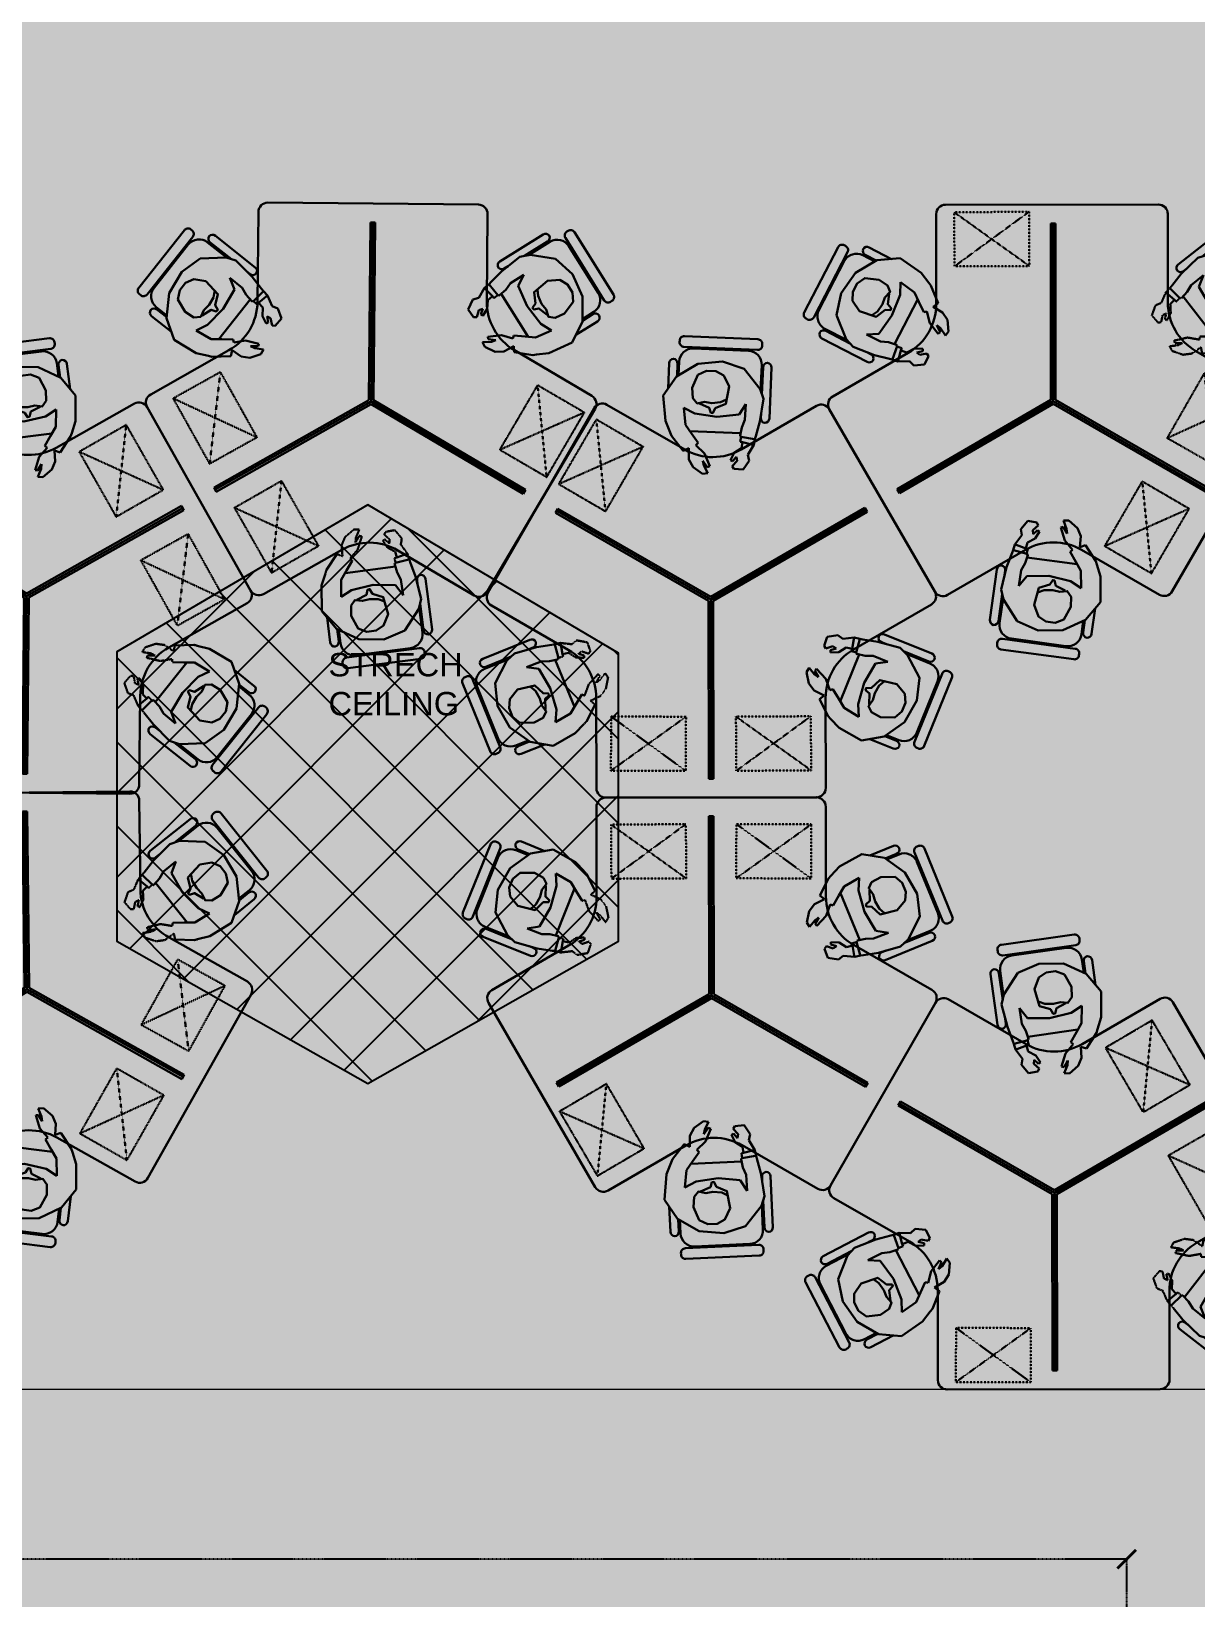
# Model space of a CAD drawing. Header units: millimetres. Extents: x 263321 to 2483465, y 33647 to 614421.
# Drawn here: x 2386855 to 2393075, y 414996 to 423363 of the extents above; entities that cross this region are included whole.
import ezdxf

# ---------------------------------------------------------------- set-up
doc = ezdxf.new("R2010")
doc.units = ezdxf.units.MM
doc.header["$PDMODE"] = 3
for name, pattern in [('( Hidden )', [0.375, 0.25, -0.125]), ('HIDDEN', [0.375, 0.25, -0.125]), ('HIDDEN2', [0.1875, 0.125, -0.0625])]:
    doc.linetypes.add(name, pattern=pattern)
for name, color, linetype, lineweight in [('A-FURN-MODULAR-TABLETOP', 250, 'Continuous', 13), ('FURNITURE', 30, 'Continuous', 5), ('TOA-FL-CPT-1', 8, 'Continuous', 5)]:
    doc.layers.add(name, color=color, linetype=linetype, lineweight=lineweight)
doc.layers.add('CEILING TOA', color=250, linetype='Continuous')
doc.layers.add('FIN WALL GRAPHIC', color=10, linetype='Continuous')
doc.styles.get("Standard").update_dxf_attribs({"font": 'arial.ttf'})
doc.styles.add('TEXT @ 150', font='arial.ttf', dxfattribs={"height": 225})
doc.dimstyles.new('DIM @ 150', dxfattribs={"dimtxt": 225, "dimasz": 100, "dimexe": 1, "dimexo": 0, "dimgap": 0.5, "dimtad": 0, "dimdec": 0, "dimzin": 0, "dimdsep": 46, "dimtxsty": 'TEXT @ 150', "dimblk": 'ARCHTICK', "dimcen": -2, "dimclrd": 8, "dimclre": 8, "dimclrt": 256, "dimadec": 0, "dimazin": 0, "dimtfac": 1, "dimtdec": 0, "dimtofl": 0, "dimtmove": 0, "dimatfit": 3, "dimldrblk": 'OPEN90', "dimfxl": 1, "dimtolj": 1, "dimtzin": 0, "dimlwd": -1, "dimlwe": -1, "dimarcsym": 0})

# ---------------------------------------------------------------- blocks, each defined once
blk = doc.blocks.new('bhguyfjhg')
at = {"layer": 'FURNITURE', "color": 20, "lineweight": 30}
for p, q in [((565286.4, -8857.1), (564312.2, -9419.7)), ((565595, -9291.4), (565354.7, -8875.4)), ((566328.1, -9441.4), (565854.8, -9441.4)), ((564534.1, -9903.8), (564293.9, -9488)), ((566378.1, -10628.9), (566378.1, -9491.4)), ((564534.1, -10203.9), (564293.9, -10619.7)), ((565286.4, -11250.7), (564312.2, -10688)), ((566328.1, -10678.9), (565847.6, -10678.9)), ((565587.8, -10828.8), (565354.7, -11232.4))]:
    blk.add_line(p, q, dxfattribs=at)
at = {"layer": 'FURNITURE', "color": 8, "lineweight": 30, "ltscale": 5}
for p, q in [((565794.3, -8834), (565711, -8940.7)), ((565789.1, -8914.3), (565830.1, -8861.9)), ((565798.4, -8915.3), (565842.7, -8858.6)), ((566219.5, -9050.8), (565910, -8809.1)), ((565945.9, -8845.9), (566178, -9027)), ((564085.9, -9850.4), (564220.1, -9831.9)), ((564059.8, -10326.9), (564006.3, -9937.9)), ((564154.2, -9894.8), (564082.9, -9904.6)), ((564158.1, -9886.2), (564092.1, -9895.3)), ((564020.1, -9987.5), (564060.2, -10279.1)), ((566151.1, -11037, 0), (566088.6, -10916.8, 0)), ((566075.4, -11006.9, 0), (566108.6, -11070.7, 0)), ((566080.1, -10998.8, 0), (566110.9, -11057.9, 0)), ((565777.2, -11333.6, 0), (566125.7, -11152.5, 0)), ((566077.2, -11170, 0), (565816, -11305.7, 0))]:
    blk.add_line(p, q, dxfattribs=at)
at = {"layer": 'FURNITURE', "color": 8, "lineweight": 30}
for p, q in [((565668.9, -8956, 0), (565784.9, -8913.9, 0)), ((565784.9, -8913.9, 0), (565917.4, -8927, 0)), ((565917.4, -8927, 0), (566031.9, -8993.5, 0)), ((565599.1, -9073.6, 0), (565668.9, -8956, 0)), ((566031.9, -8993.5, 0), (566103.8, -9091.4, 0)), ((565583.7, -9139, 0), (565599.1, -9073.6, 0)), ((565720.1, -9073.1, 0), (565674.2, -9153.4, 0)), ((565750, -9133.2, 0), (565720.1, -9073.1, 0)), ((566103.8, -9091.4, 0), (566110, -9229.1, 0)), ((565584.1, -9258.8, 0), (565579.3, -9157.5, 0)), ((565673.6, -9209.2, 0), (565674.2, -9153.4, 0)), ((565835.5, -9216.1, 0), (565750, -9133.2, 0)), ((565673.6, -9209.2, 0), (565672.9, -9270.5, 0)), ((565938.9, -9275, 0), (565835.5, -9216.1, 0)), ((566001.1, -9250.5, 0), (565948.2, -9316.2, 0)), ((566094, -9281.6, 0), (566007.7, -9369.6, 0)), ((566110, -9229.1, 0), (566094, -9281.6, 0)), ((565878.1, -9368.9, 0), (565911.3, -9338.5, 0)), ((565948.2, -9316.2, 0), (565911.3, -9338.5, 0)), ((565944.3, -9420.6, 0), (566007.7, -9369.6, 0)), ((565845.3, -9428.3, 0), (565869, -9405.2, 0)), ((565869, -9405.2, 0), (565860.1, -9396.7, 0)), ((564254.4, -9803.2, 0), (564159.8, -9882.4, 0)), ((564391.2, -9801.9, 0), (564254.4, -9803.2, 0)), ((564455.5, -9821.5, 0), (564391.2, -9801.9, 0)), ((564473.7, -9827, 0), (564455.5, -9821.5, 0)), ((564558.9, -9882, 0), (564473.7, -9827, 0)), ((564159.8, -9882.4, 0), (564104.5, -10003.5, 0)), ((564366.9, -9962.4, 0), (564330, -9906.3, 0)), ((564330, -9906.3, 0), (564422.4, -9907, 0)), ((564471, -9934.5, 0), (564422.4, -9907, 0)), ((564471, -9934.5, 0), (564524.4, -9964.7, 0)), ((564524.4, -9964.7, 0), (564535.2, -9952, 0)), ((564535.2, -9952, 0), (564584.1, -9993.3, 0)), ((564548.5, -9912.3, 0), (564558.9, -9882, 0)), ((564607.2, -9907.7, 0), (564548.5, -9912.3, 0)), ((564650.6, -9925.8, 0), (564607.2, -9907.7, 0)), ((564691.1, -9972.4, 0), (564650.6, -9925.8, 0)), ((564104.5, -10003.5, 0), (564104.5, -10135.9, 0)), ((564395.7, -10077.9, 0), (564366.9, -9962.4, 0)), ((564584.1, -9993.3, 0), (564654.2, -10015.1, 0)), ((564657.3, -10001.7, 0), (564622, -9981.1, 0)), ((564622, -9981.1, 0), (564647.3, -9983.3, 0)), ((564647.3, -9983.3, 0), (564690.5, -10000.8, 0)), ((564654.2, -10015.1, 0), (564657.3, -10001.7, 0)), ((564690.5, -10000.8, 0), (564691.1, -9972.4, 0)), ((564394.6, -10197, 0), (564395.7, -10077.9, 0)), ((564104.5, -10135.9, 0), (564153, -10247.3, 0)), ((564425.6, -10225.7, 0), (564463.4, -10204.9, 0)), ((564506.4, -10191.5, 0), (564463.4, -10204.9, 0)), ((564510.2, -10191.2, 0), (564505.7, -10191.6, 0)), ((564511.6, -10197.2, 0), (564510.2, -10191.2, 0)), ((564539.5, -10189.9, 0), (564511.6, -10197.2, 0)), ((564542.3, -10201.9, 0), (564539.5, -10189.9, 0)), ((564574.2, -10193, 0), (564542.3, -10201.9, 0)), ((564595.4, -10152, 0), (564574.2, -10193, 0)), ((564632.5, -10128, 0), (564595.4, -10152, 0)), ((564617.9, -10161.8, 0), (564639.4, -10138.4, 0)), ((564639.1, -10163.7, 0), (564617.9, -10161.8, 0)), ((564639.4, -10138.4, 0), (564632.5, -10128, 0)), ((564665, -10134.8, 0), (564639.1, -10163.7, 0)), ((564645.1, -10228.5, 0), (564689.2, -10191.5, 0)), ((564679.9, -10142, 0), (564665, -10134.8, 0)), ((564689.2, -10191.5, 0), (564679.9, -10142, 0)), ((564153, -10247.3, 0), (564269, -10321.8, 0)), ((564342.3, -10238.4, 0), (564425.6, -10225.7, 0)), ((564517.8, -10274.8, 0), (564441.9, -10304, 0)), ((564517.8, -10274.8, 0), (564532.5, -10269.1, 0)), ((564532.5, -10269.1, 0), (564562.5, -10260.1, 0)), ((564562.5, -10260.1, 0), (564612.4, -10223.6, 0)), ((564612.4, -10223.6, 0), (564645.1, -10228.5, 0)), ((564269, -10321.8, 0), (564322.4, -10334.3, 0)), ((564322.4, -10334.3, 0), (564441.9, -10304, 0)), ((565679.1, -10630.4, 0), (565701.9, -10613.5, 0)), ((565701.9, -10613.5, 0), (565763.3, -10619.6, 0)), ((565763.3, -10619.6, 0), (565803.1, -10644.6, 0)), ((565718.3, -10655.6, 0), (565679.1, -10630.4, 0)), ((565688.4, -10668.3, 0), (565697.5, -10658, 0)), ((565746.6, -10712.9, 0), (565688.4, -10668.3, 0)), ((565697.5, -10658, 0), (565734.7, -10675, 0)), ((565734.7, -10675, 0), (565718.3, -10655.6, 0)), ((565803.1, -10644.6, 0), (565833.4, -10695.2, 0)), ((565833.4, -10695.2, 0), (565852, -10669.2, 0)), ((565852, -10669.2, 0), (565946.2, -10707, 0)), ((565946.2, -10707, 0), (565961.2, -10718.7, 0)), ((565519.5, -10799, 0), (565524.2, -10741.6, 0)), ((565524.2, -10741.6, 0), (565569.9, -10720.6, 0)), ((565569.9, -10720.6, 0), (565584.4, -10728.6, 0)), ((565584.4, -10728.6, 0), (565575.8, -10766.5, 0)), ((565575.8, -10766.5, 0), (565589.6, -10782.7, 0)), ((565589.6, -10782.7, 0), (565596.3, -10751.6, 0)), ((565596.3, -10751.6, 0), (565608.7, -10751.2, 0)), ((565608.7, -10751.2, 0), (565610.6, -10795.4, 0)), ((565808.6, -10729, 0), (565746.6, -10712.9, 0)), ((565804.5, -10745.1, 0), (565808.6, -10729, 0)), ((565860, -10771.2, 0), (565804.5, -10745.1, 0)), ((565860, -10771.2, 0), (565910.5, -10795, 0)), ((565961.2, -10718.7, 0), (566014.3, -10759.8, 0)), ((566014.3, -10759.8, 0), (566092.2, -10872.2, 0)), ((565542.3, -10822.9, 0), (565519.5, -10799, 0)), ((565541.3, -10884.7, 0), (565542.3, -10822.9, 0)), ((565610.6, -10795.4, 0), (565589.3, -10836.3, 0)), ((565589.3, -10836.3, 0), (565600.5, -10867.5, 0)), ((565600.5, -10867.5, 0), (565611.9, -10862.9, 0)), ((565611.9, -10862.9, 0), (565622.1, -10889.9, 0)), ((565786.4, -10915.6, 0), (565897.3, -10872.4, 0)), ((565897.3, -10872.4, 0), (565964.4, -10870.1, 0)), ((565964.4, -10870.1, 0), (565910.5, -10795, 0)), ((566092.2, -10872.2, 0), (566082.3, -10995.2, 0)), ((565551.3, -10914.4, 0), (565541.3, -10884.7, 0)), ((565555.2, -10929.6, 0), (565551.3, -10914.4, 0)), ((565555.2, -10929.6, 0), (565575.2, -11008.5, 0)), ((565622.1, -10889.9, 0), (565627.8, -10887.6, 0)), ((565627.8, -10887.6, 0), (565630.1, -10891.5, 0)), ((565629.7, -10890.9, 0), (565643.6, -10933.7, 0)), ((565648.5, -10976.6, 0), (565643.6, -10933.7, 0)), ((565689.9, -10985.3, 0), (565786.4, -10915.6, 0)), ((565619.5, -11123.5, 0), (565575.2, -11008.5, 0)), ((565686.3, -11051.9, 0), (565648.5, -10976.6, 0)), ((566082.3, -10995.2, 0), (566015.4, -11110.3, 0)), ((565660.5, -11159.9, 0), (565619.5, -11123.5, 0)), ((566015.4, -11110.3, 0), (565907.3, -11186.8)), ((565788.3, -11211.5, 0), (565660.5, -11159.9, 0)), ((565907.3, -11186.8), (565788.3, -11211.5, 0))]:
    blk.add_line(p, q, dxfattribs=at)
at = {"layer": 'FURNITURE', "color": 20, "linetype": 'HIDDEN2', "lineweight": 30, "ltscale": 0.3}
for p, q in [((565334.6, -8995.6), (565130.7, -9445.5)), ((564987.2, -9194), (565477.8, -9246.6)), ((564753.6, -9329), (564554, -9780.2)), ((564408.1, -9530.7), (564899.7, -9579)), ((566340.2, -10182.8), (566049.2, -10581.2)), ((566338.2, -10582.8), (566050.6, -10181.2))]:
    blk.add_line(p, q, dxfattribs=at)
at = {"layer": 'FURNITURE', "color": 8, "linetype": '( Hidden )', "lineweight": 30, "ltscale": 2}
for p, q in [((565579.3, -9157.5, 0), (565583.7, -9139, 0)), ((565582, -9313.5, 0), (565615.5, -9265, 0)), ((565615.5, -9265, 0), (565584.1, -9258.8, 0)), ((565672.9, -9270.5, 0), (565656.5, -9273.5, 0)), ((565656.5, -9273.5, 0), (565667.6, -9336.5, 0)), ((565575.8, -9360.1, 0), (565582, -9313.5, 0)), ((565595.8, -9418.5, 0), (565575.8, -9360.1, 0)), ((565638.1, -9363.1, 0), (565627.3, -9386.1, 0)), ((565638.1, -9404, 0), (565638.1, -9363.1, 0)), ((565667.6, -9336.5, 0), (565651.3, -9408, 0)), ((565620.7, -9432.2, 0), (565595.8, -9418.5, 0)), ((565627.3, -9386.1, 0), (565620.7, -9432.2, 0)), ((565651.3, -9408, 0), (565638.1, -9404, 0)), ((565759.8, -9446.1, 0), (565799.2, -9426, 0)), ((565765.3, -9457.2, 0), (565759.8, -9446.1, 0)), ((565796.4, -9450.4, 0), (565765.3, -9457.2, 0)), ((565787.3, -9469.7, 0), (565796.4, -9450.4, 0)), ((565799.2, -9426, 0), (565845.3, -9428.3, 0)), ((565909.2, -9451.8, 0), (565852.6, -9476.7, 0)), ((565860.1, -9396.7, 0), (565880.4, -9376.3, 0)), ((565932.1, -9430.5, 0), (565909.2, -9451.8, 0)), ((565944.3, -9420.6, 0), (565932.1, -9430.5, 0)), ((565748, -9494.1, 0), (565749.4, -9477.6, 0)), ((565786.2, -9526.9, 0), (565748, -9494.1, 0)), ((565749.4, -9477.6, 0), (565787.3, -9469.7, 0)), ((565840.4, -9507.4, 0), (565786.2, -9526.9, 0)), ((565852.6, -9476.7, 0), (565840.4, -9507.4, 0))]:
    blk.add_line(p, q, dxfattribs=at)
at = {"layer": 'FURNITURE', "color": 18, "lineweight": 30, "ltscale": 5, "true_color": 0x000000}
for p, q in [((564860.1, -9218.7), (564838.5, -9231.3)), ((564838.5, -10876.5), (564860.1, -10889))]:
    blk.add_line(p, q, dxfattribs=at)
at = {"layer": 'FURNITURE', "color": 20, "lineweight": 30, "ltscale": 5}
for p, q in [((565313.6, -10053.9), (564838.5, -9231.3)), ((565328.1, -10053.9), (564849.3, -9225)), ((565335.3, -10041.4), (564860.1, -9218.7)), ((565313.6, -10053.9), (564838.5, -10876.5)), ((565328.1, -10053.9), (564849.3, -10882.8)), ((565335.3, -10066.4), (564860.1, -10889)), ((566278.1, -10053.9), (565328.1, -10053.9)), ((566278.1, -10041.4), (565335.3, -10041.4)), ((566278.1, -10066.4), (565335.3, -10066.4)), ((566278.1, -10066.4), (566278.1, -10041.4))]:
    blk.add_line(p, q, dxfattribs=at)
at = {"layer": 'FURNITURE', "color": 8, "linetype": '( Hidden )', "lineweight": 30, "ltscale": 3}
for p, q in [((565875.9, -9372, 0), (565878.5, -9368.3, 0)), ((565880.4, -9376.3, 0), (565875.9, -9372, 0))]:
    blk.add_line(p, q, dxfattribs=at)
at = {"layer": 'FURNITURE', "color": 8, "lineweight": 30, "ltscale": 5}
for points in [[(566254.8, -9005.5), (565945.3, -8763.9, 0.414214), (565910.8, -8768.1), (565905.7, -8774.6, 0.414214), (565910, -8809.1), (566219.5, -9050.8, 0.414214), (566253.9, -9046.5), (566259.1, -9040, 0.414214)], [(564003, -10334.7), (563949.5, -9945.7, -0.414214), (563970.4, -9918), (563978.7, -9916.9, -0.414214), (564006.3, -9937.9), (564059.8, -10326.9, -0.414214), (564038.8, -10354.6), (564030.6, -10355.7, -0.414214)]]:
    blk.add_lwpolyline(points, format="xyb", close=True, dxfattribs=at)
for points in [[(565789.1, -8914.3), (565830.1, -8861.9, 0.392119), (565827.3, -8828.6, 0.392119), (565794.3, -8834), (565711, -8940.7)], [(566107.7, -9236.7), (566190.7, -9130.3, 0.414214), (566178, -9027), (565945.9, -8845.9, 0.414214), (565842.7, -8858.6), (565798.4, -8915.3)], [(566038.3, -9338.4), (566022.9, -9358.1, 0.392119), (566025.7, -9391.4, 0.392119), (566058.6, -9386), (566226.3, -9171.2, 0.392119), (566223.5, -9138, 0.392119), (566190.6, -9143.3), (566101.2, -9257.8)], [(564158.1, -9886.2), (564092.1, -9895.3, -0.392119), (564064.8, -9876.2, -0.392119), (564085.9, -9850.4), (564220.1, -9831.9)], [(564276.7, -10323.6), (564143.1, -10342, -0.414214), (564060.2, -10279.1), (564020.1, -9987.5, -0.414214), (564082.9, -9904.6), (564154.2, -9894.8)], [(564399.5, -10314.7), (564424.4, -10311.3, -0.392119), (564451.7, -10330.4, -0.392119), (564430.5, -10356.2), (564160.6, -10393.3, -0.392119), (564133.2, -10374.2, -0.392119), (564154.4, -10348.4), (564298.2, -10328.6)]]:
    blk.add_lwpolyline(points, format="xyb", dxfattribs=at)
at = {"layer": 'FURNITURE', "color": 20, "linetype": 'HIDDEN2', "lineweight": 30, "ltscale": 0.3}
for points in [[(565334.6, -8995.6), (565477.8, -9246.6), (565130.7, -9445.5), (564987.2, -9194)], [(564408.1, -9530.7), (564554, -9780.2), (564899.7, -9579), (564753.6, -9329)], [(566338.2, -10582.8), (566049.2, -10581.2), (566050.6, -10181.2), (566340.2, -10182.8)]]:
    blk.add_lwpolyline(points, close=True, dxfattribs=at)
at = {"layer": 'FURNITURE', "color": 8, "lineweight": 30}
for points in [[(565928, -9169.3), (565896.4, -9163.6), (565856.1, -9140.2), (565828.9, -9112.7), (565791.9, -9096.5), (565789.5, -9060.3), (565818.4, -9013.7), (565884, -8973.9), (565933.4, -8983), (565973.2, -9014), (565993.7, -9057.1), (565982.4, -9122), (565914.4, -9187), (565855.5, -9173.2), (565829.8, -9186.5), (565822.3, -9178.8), (565830.7, -9152), (565800.5, -9104)], [(565938.9, -9275), (566001.1, -9250.5)], [(565869, -9405.2), (565910.1, -9454.4)], [(565877.8, -9377.2), (565930.3, -9429.6)], [(564308.7, -10134.4), (564319.7, -10104.2), (564319.7, -10057.6), (564309.6, -10020.3), (564314.1, -9980.2), (564284, -9959.9), (564229.2, -9961.5), (564161.9, -9998.2), (564144.9, -10045.5), (564151.8, -10095.5), (564178.7, -10134.9), (564240.5, -10157.7), (564330.9, -10131.6), (564348.5, -10073.7), (564372.9, -10058.2), (564370.1, -10047.8), (564342.6, -10041.5), (564316.4, -9991.4)], [(564394.6, -10197), (564342.3, -10238.4)], [(564513.7, -10195.4), (564532.7, -10267.2)], [(564542.3, -10201.9), (564564.2, -10262.2)]]:
    blk.add_lwpolyline(points, dxfattribs=at)
at = {"layer": 'FURNITURE', "color": 8, "lineweight": 30, "ltscale": 5}
for points in [[(565673.8, -9193.6), (565887.4, -9360.4)], [(564457.4, -9926.8), (564494.3, -10195.3)]]:
    blk.add_lwpolyline(points, dxfattribs=at)
at = {"layer": 'FURNITURE', "color": 8, "lineweight": 30, "ltscale": 5, "elevation": 0}
blk.add_lwpolyline([(565874.1, -10777.9), (565633.6, -10902.9)], dxfattribs=at)
at = {"layer": 'FURNITURE', "color": 8, "lineweight": 30, "elevation": 0}
for points in [[(565600.5, -10867.5), (565538.6, -10884.5)], [(565622.3, -10887.2), (565552.8, -10913.1)], [(565790.5, -11019.2), (565808.8, -10992.9), (565846.9, -10965.9), (565883.2, -10952.6), (565913.3, -10925.7), (565947.2, -10938.6), (565977.6, -10984.2), (565986.6, -11060.4), (565957.7, -11101.6), (565913, -11124.9), (565865.3, -11125.6), (565810.9, -11088.3), (565780.1, -10999.5), (565817.1, -10951.7), (565815.7, -10922.8), (565825.8, -10919.1), (565846.8, -10937.9), (565902.9, -10930.4)], [(565689.9, -10985.3), (565686.3, -11051.9)]]:
    blk.add_lwpolyline(points, dxfattribs=at)
at = {"layer": 'FURNITURE', "color": 8, "lineweight": 30, "ltscale": 5, "elevation": 0}
for points in [[(566080.1, -10998.8), (566110.9, -11057.9, 0.392119), (566142.2, -11069.2, 0.392119), (566151.1, -11037), (566088.6, -10916.8)], [(565590.9, -11049.3), (565579.3, -11027, 0.392119), (565548, -11015.8, 0.392119), (565539.1, -11047.9), (565664.8, -11289.7, 0.392119), (565696.2, -11301, 0.392119), (565705, -11268.8), (565638, -11140)], [(565654.6, -11154.6), (565716.8, -11274.3, 0.414214), (565816, -11305.7), (566077.2, -11170, 0.414214), (566108.6, -11070.7), (566075.4, -11006.9)]]:
    blk.add_lwpolyline(points, format="xyb", dxfattribs=at)
blk.add_lwpolyline([(565803.6, -11384.5), (566152.1, -11203.4, 0.414214), (566162.6, -11170.4), (566158.7, -11163, 0.414214), (566125.7, -11152.5), (565777.2, -11333.6, 0.414214), (565766.7, -11366.7), (565770.6, -11374.1, 0.414214)], format="xyb", close=True, dxfattribs=at)
at = {"layer": 'FURNITURE', "color": 20, "lineweight": 30}
for centre, start, end in [((565311.4, -8900.4), 30.01046, 120.01044), ((564337.2, -9463), 120.01044, 210.01046), ((566328.1, -9491.4), 360, 90.00001), ((564337.2, -10644.7), 149.98956, 239.98956), ((566328.1, -10628.9), 270.00001, 360), ((565311.4, -11207.4), 239.98956, 329.98956)]:
    blk.add_arc(centre, 50, start, end, dxfattribs=at)
at = {"layer": 'FURNITURE', "color": 8, "lineweight": 30}
for centre, start, end in [((565854.8, -9141.4), 210.01046, 270.00001), ((564274.3, -10053.9), 329.98956, 30.01046), ((565847.6, -10978.9), 90.00001, 149.98956)]:
    blk.add_arc(centre, 300, start, end, dxfattribs=at)
blk = doc.blocks.new('_ArchTick')
at = {"color": 0, "linetype": 'ByBlock', "const_width": 0.15}
blk.add_lwpolyline([(-0.5, -0.5), (0.5, 0.5)], dxfattribs=at)
blk = doc.blocks.new('*D337')
at = {"layer": 'Defpoints', "color": 0, "transparency": 16777216}
for p in [(2392707, 415201.9), (2376097.8, 414882.2), (2392707, 414882.2)]:
    blk.add_point(p, dxfattribs=at)
at = {"layer": 'FIN WALL GRAPHIC', "color": 8, "linetype": 'HIDDEN', "transparency": 16777216}
for p, q in [((2376097.8, 414882.2), (2376097.8, 415202.9)), ((2376097.8, 415201.9), (2383988.9, 415201.9)), ((2392707, 415201.9), (2384815.9, 415201.9)), ((2392707, 414882.2), (2392707, 415202.9))]:
    blk.add_line(p, q, dxfattribs=at)
at = {"layer": 'FIN WALL GRAPHIC', "color": 8, "linetype": 'ByBlock', "transparency": 16777216, "xscale": 100, "yscale": 100, "zscale": 100, "rotation": 180}
blk.add_blockref('_ArchTick', (2376097.8, 415201.9), dxfattribs=at)
at = {"layer": 'FIN WALL GRAPHIC', "color": 8, "linetype": 'ByBlock', "transparency": 16777216, "xscale": 100, "yscale": 100, "zscale": 100}
blk.add_blockref('_ArchTick', (2392707, 415201.9), dxfattribs=at)
at = {"layer": 'FIN WALL GRAPHIC', "transparency": 16777216, "insert": (2384402.4, 415201.9), "char_height": 225, "attachment_point": 5, "style": 'TEXT @ 150'}
blk.add_mtext('\\A1;16609', dxfattribs=at)
blk = doc.blocks.new('_Open90')
at = {"color": 0, "linetype": 'ByBlock'}
for p, q in [((0, 0), (-1, 0)), ((-0.5, 0.5), (0, 0)), ((0, 0), (-0.5, -0.5))]:
    blk.add_line(p, q, dxfattribs=at)

msp = doc.modelspace()

# ---------------------------------------------------------------- hatches: boundary and pattern name
at = {"layer": 'CEILING TOA'}
h = msp.add_hatch(dxfattribs=at)
h.set_pattern_fill('ANSI37', color=252, scale=100)
h.set_pattern_definition([(45, (13069.08, -8478.74), (-224.506403, 224.506403), []), (135, (13069.08, -8478.74), (-224.506403, -224.506403), [])])
h.paths.add_polyline_path([(2388651.845, 420834.304), (2387311.124, 420047.73), (2387311.124, 418503.577), (2388651.842, 417743.213), (2389992.566, 418503.578), (2389992.566, 420040.799)])
at = {"layer": 'TOA-FL-CPT-1', "true_color": 0xc7c8ca}
h = msp.add_hatch(dxfattribs=at)
h.set_pattern_fill('AR-PARQ1', color=9, scale=3)
h.set_pattern_definition([(90, (90021.1, 24147), (-914.4, 914.4), [914.4, -914.4]), (90, (90173.5, 24147), (-914.4, 914.4), [914.4, -914.4]), (90, (90325.9, 24147), (-914.4, 914.4), [914.4, -914.4]), (90, (90478.3, 24147), (-914.4, 914.4), [914.4, -914.4]), (90, (90630.7, 24147), (-914.4, 914.4), [914.4, -914.4]), (90, (90783.1, 24147), (-914.4, 914.4), [914.4, -914.4]), (90, (90935.5, 24147), (-914.4, 914.4), [914.4, -914.4]), (0, (90021.1, 25061.4), (914.4, -914.4), [914.4, -914.4]), (0, (90021.1, 25213.8), (914.4, -914.4), [914.4, -914.4]), (0, (90021.1, 25366.2), (914.4, -914.4), [914.4, -914.4]), (0, (90021.1, 25518.6), (914.4, -914.4), [914.4, -914.4]), (0, (90021.1, 25671), (914.4, -914.4), [914.4, -914.4]), (0, (90021.1, 25823.4), (914.4, -914.4), [914.4, -914.4]), (0, (90021.1, 25975.8), (914.4, -914.4), [914.4, -914.4])])
edge = h.paths.add_edge_path()
edge.add_arc((2396128.727, -119195.432), 546828.493, 90.92532943, 95.29958843)
edge.add_line((2345621.769, 425295.567), (2345621.769, 409482.052))
edge.add_line((2345621.769, 409482.052), (2347129.201, 409481.857))
edge.add_arc((2347102.083, 408732.348), 750, 0, 87.9279004, ccw=False)
edge.add_line((2347852.083, 408732.348), (2347852.23, 389991.103))
edge.add_line((2347852.23, 389991.103), (2342396.706, 389991.103))
edge.add_line((2342396.706, 389991.103), (2342397.172, 380682.159))
edge.add_line((2342397.172, 380682.159), (2351396.796, 380682.159))
edge.add_line((2351396.796, 380682.159), (2351396.796, 379682.052))
edge.add_line((2351396.796, 379682.052), (2350496.796, 379682.052))
edge.add_line((2350496.796, 379682.052), (2350496.796, 377891.004))
edge.add_arc((2372893.597, 61240.666), 317441.417, 85.95303216, 94.04581501, ccw=False)
edge.add_line((2395296.77, 377890.553), (2395296.77, 379682.052))
edge.add_line((2395296.77, 379682.052), (2394396.796, 379682.052))
edge.add_line((2394396.796, 379682.052), (2394396.796, 380682.052))
edge.add_line((2394396.796, 380682.052), (2405177.531, 380682.052))
edge.add_line((2405177.531, 380682.052), (2405177.531, 389182.052))
edge.add_line((2405177.531, 389182.052), (2406496.796, 389182.052))
edge.add_line((2406496.796, 389182.052), (2406496.796, 383082.052))
edge.add_line((2406496.796, 383082.052), (2408136.796, 383082.052))
edge.add_line((2408136.796, 383082.052), (2408136.796, 389182.052))
edge.add_line((2408136.796, 389182.052), (2413779.159, 389181.861))
edge.add_line((2413779.159, 389181.861), (2414010.251, 390682.052))
edge.add_line((2414010.251, 390682.052), (2405396.796, 390682.052))
edge.add_line((2405396.796, 390682.052), (2405396.796, 411581.926))
edge.add_line((2405396.796, 411581.926), (2403146.796, 411581.926))
edge.add_arc((2403146.796, 411881.926), 300, 180, 270, ccw=False)
edge.add_line((2402846.796, 411881.926), (2402846.796, 413382.052))
edge.add_arc((2403146.796, 413382.052), 300, 90, 180, ccw=False)
edge.add_line((2403146.796, 413682.052), (2417553.202, 413682.052))
edge.add_line((2417553.202, 413682.052), (2417799.7, 415282.257))
edge.add_line((2417799.7, 415282.257), (2411837.001, 415281.729))
edge.add_line((2411837.001, 415281.729), (2411837.001, 417657.174))
edge.add_line((2411837.001, 417657.174), (2416421.528, 417657.174))
edge.add_line((2416421.528, 417657.174), (2416421.528, 418657.174))
edge.add_line((2416421.528, 418657.174), (2411836.796, 418657.174))
edge.add_line((2411836.796, 418657.174), (2411836.796, 421262.052))
edge.add_line((2411836.796, 421262.052), (2410296.796, 421262.052))
edge.add_line((2410296.796, 421262.052), (2410296.796, 415281.575))
edge.add_line((2410296.796, 415281.575), (2402846.796, 415281.575))
edge.add_line((2402846.796, 415281.575), (2402846.796, 424532.052))
edge.add_line((2402846.796, 424532.052), (2402846.796, 424581.286))
edge.add_line((2402846.796, 424581.286), (2395396.796, 424582.052))
edge.add_line((2395396.796, 424582.052), (2395396.796, 423682.052))
edge.add_line((2395396.796, 423682.052), (2394396.796, 423682.052))
edge.add_line((2394396.796, 423682.052), (2394396.796, 424581.86))
edge.add_line((2394396.796, 424581.86), (2387296.514, 424582.052))
edge.add_line((2387296.514, 424582.052), (2387297.806, 427561.749))
h.paths.add_polyline_path([(2357571.796, 409582.052), (2403896.373, 409582.052), (2403899.547, 394952.31), (2375096.795, 394783.782), (2375096.795, 396862.052), (2373596.796, 396864.771), (2373596.796, 394782.052), (2369971.795, 394800.838), (2370046.875, 396862.052), (2368385.069, 396703.686), (2368471.796, 394819.625), (2357571.796, 394782.052)], flags=16)
h.paths.add_polyline_path([(2363596.796, 414832.306), (2384296.459, 414782.218), (2384296.434, 411581.926), (2384538.462, 411581.927), (2384538.462, 409582.052), (2378653.494, 409582.052), (2378650.056, 411581.898), (2363596.796, 411631.98)], flags=16)
h.paths.add_polyline_path([(2392707.043, 411682.849), (2384396.821, 411683.632), (2384396.821, 414782.218), (2392707.043, 414781.434)], flags=16)
h.paths.add_polyline_path([(2400346.796, 422010.357), (2401546.802, 422010.357), (2401546.802, 416210.358), (2400346.796, 416210.358)], flags=16)
h.paths.add_polyline_path([(2349453.189, 392877.837), (2349451.159, 392879.273), (2349451.159, 390061.804), (2349453.189, 390060.368)], flags=16)
h.paths.add_polyline_path([(2379396.791, 389980.182), (2384396.796, 389980.182), (2384396.796, 392980.182), (2379396.791, 392980.182)], flags=16)

# ---------------------------------------------------------------- linework, layer by layer
at = {"layer": 'A-FURN-MODULAR-TABLETOP', "lineweight": 0, "ltscale": 12}
msp.add_line((2347422.548, 416110.358, 0), (2401646.796, 416110.358, 0), dxfattribs=at)
at = {"layer": 'CEILING TOA', "elevation": 0}
msp.add_lwpolyline([(2388651.845, 420834.304), (2387311.124, 420047.73), (2387311.124, 418503.577), (2388651.842, 417743.213), (2389992.566, 418503.578), (2389992.566, 420040.799), (2388651.845, 420834.304)], dxfattribs=at)

# ---------------------------------------------------------------- block references
at = {"layer": 'FURNITURE', "linetype": 'ByBlock', "xscale": -1}
for p, rotation in [((1896724.606, 700107.396, 0), 149.4465275124447), ((2402906.736, -143931.372, 0), 270.0545288290924), ((2874559.304, 710397.924, 0), 30.09627453156952), ((2403627.132, -146921.64, 0), 270.6834007115007)]:
    msp.add_blockref('bhguyfjhg', p, dxfattribs=dict(at, rotation=rotation))
at = {"layer": 'FURNITURE', "linetype": 'ByBlock'}
for p, rotation in [((2875429.452, 129594.59, 0), 150.0754039657971), ((2402549.355, 985544.943, 0), 269.4256569466856), ((2401219.13, 982506.814, 0), 270.1171496682491)]:
    msp.add_blockref('bhguyfjhg', p, dxfattribs=dict(at, rotation=rotation))

# ---------------------------------------------------------------- texts
at = {"layer": 'CEILING TOA', "insert": (2388442.188, 420042.476), "char_height": 125, "attachment_point": 1}
msp.add_mtext_dynamic_manual_height_columns('{\\C1;STRECH CEILING}', width=1302.82595, gutter_width=12.5, heights=[0], dxfattribs=at)

# ---------------------------------------------------------------- dimensions: what is measured, and where the dimension line sits
at = {"layer": 'FIN WALL GRAPHIC'}
dim = msp.add_linear_dim(base=(2392707.043, 415201.933), p1=(2376097.785, 414882.231, 0), p2=(2392707.043, 414882.218, 0), dimstyle='DIM @ 150', override={"dimtxsty": 'TEXT @ 150', "dimldrblk": 'Open90'}, dxfattribs=at)
dim.commit()
dim.dimension.update_dxf_attribs({"geometry": '*D337', "text_midpoint": (2384402.414, 415201.933)})

doc.saveas('drawing.dxf')
